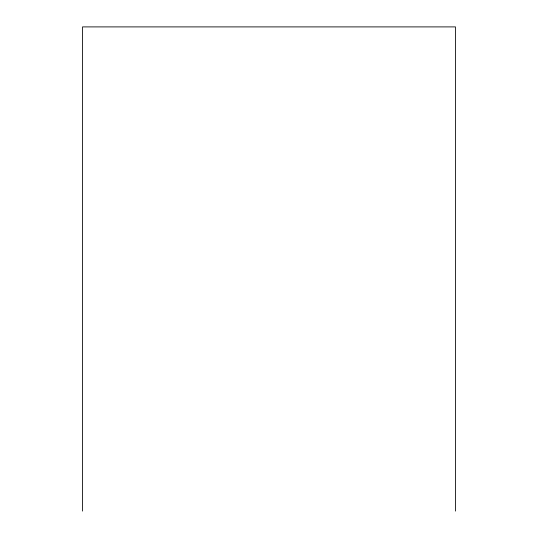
<?xml version="1.0" encoding="UTF-8"?>
<svg xmlns="http://www.w3.org/2000/svg" width="538" height="538" viewBox="0 0 538 538"><rect width="100%" height="100%" fill="white"/><g stroke="black" fill="none" stroke-linecap="round" stroke-linejoin="round"><path stroke-width="0.81" d="M455.478 511.1L455.478 26.9L82.522 26.9L82.522 511.1"/></g></svg>
